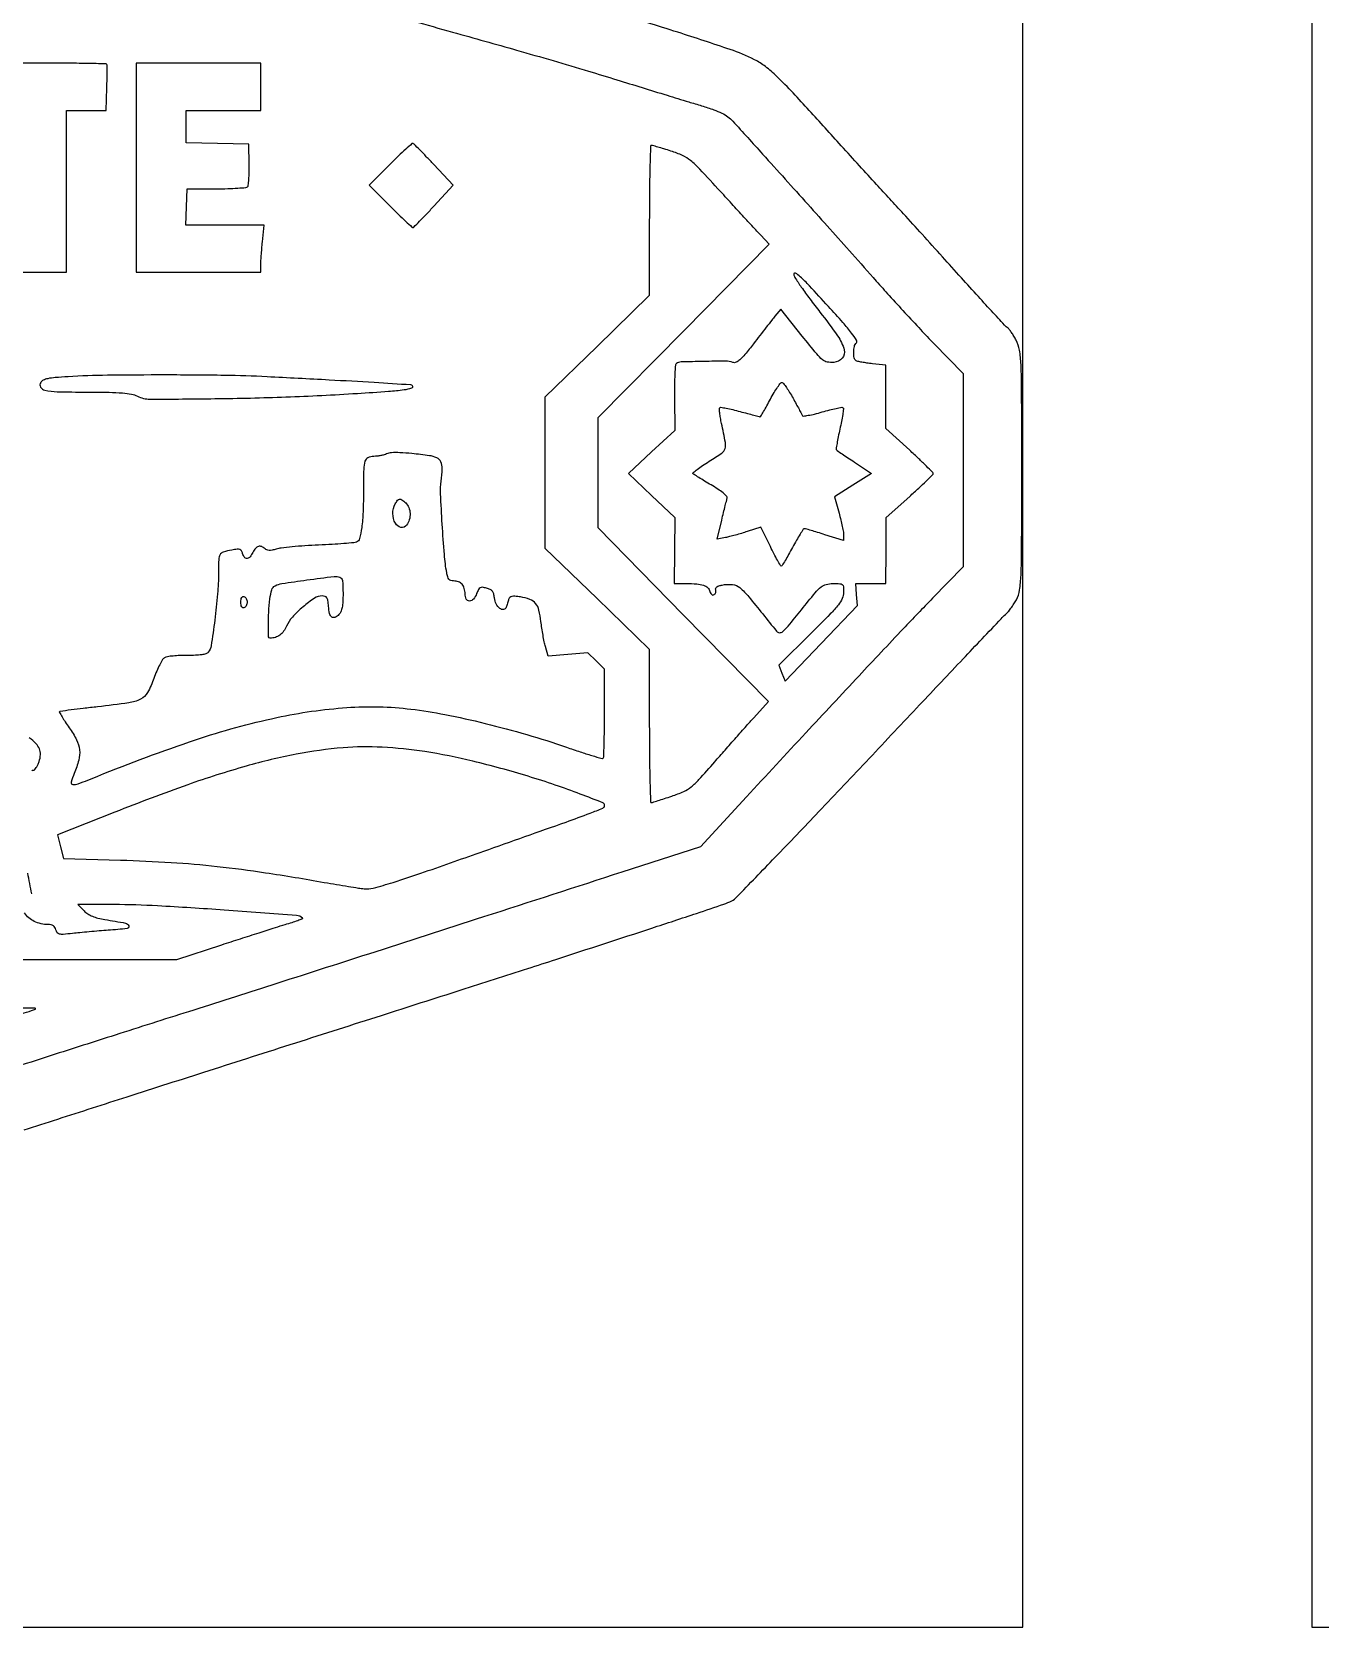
# Model space of a CAD drawing. Header units: millimetres. Extents: x 8 to 202, y 10 to 284.
# Drawn here: x 125.34 to 147.64, y 10 to 37.64 of the extents above; entities that cross this region are included whole.
import ezdxf

# ---------------------------------------------------------------- set-up
doc = ezdxf.new("R2010")
doc.units = ezdxf.units.MM
doc.layers.add('CUT', color=1, linetype='Continuous')
doc.layers.add('ENGRAVE', color=7, linetype='Continuous')

msp = doc.modelspace()

# ---------------------------------------------------------------- linework, layer by layer
at = {"layer": 'CUT'}
for points in [[(72.5, 10), (142.5, 10), (142.5, 50), (72.5, 50)], [(147.5, 10), (187.5, 10), (187.5, 50), (147.5, 50)]]:
    msp.add_lwpolyline(points, close=True, dxfattribs=at)
at = {"layer": 'ENGRAVE'}
for points in [[(124.983, 20.57, 0.000442), (125.334, 20.682, 0.024099), (125.399, 20.706, 0.81478), (125.396, 20.721, 0.000011), (120.227, 20.732, 0.000328)], [(128.542, 38.78, -0.000169), (130.704, 38.172, 0.000212)], [(131.272, 38.012, 0.000126), (131.948, 37.822, 0.000126), (132.623, 37.634, 0.000218), (133.184, 37.477, -0.001986), (133.731, 37.322, -0.001294), (134.362, 37.139, -0.001301), (134.977, 36.957, -0.002482), (135.47, 36.807, 0.000216), (135.904, 36.673, 0.00022), (136.336, 36.54, 0.000213), (136.712, 36.425, 0.000913), (136.936, 36.357, -0.010374), (137.148, 36.288, -0.030732), (137.288, 36.229, -0.04341), (137.39, 36.167, -0.05), (137.475, 36.091, -0.001565), (137.992, 35.52, -0.000473), (138.772, 34.652, -0.00043), (139.542, 33.793, -0.002296), (139.959, 33.321, 0.003898), (140.184, 33.069, 0.002331), (140.456, 32.772, 0.002334), (140.728, 32.479, 0.004052), (140.958, 32.238), (141.465, 31.716), (141.465, 30.042), (141.465, 28.368), (140.935, 27.825, 0.003961), (140.428, 27.297, 0.001179), (139.661, 26.482, 0.001091), (138.739, 25.494, 0.000782), (137.713, 24.385), (136.915, 23.521), (135.556, 23.08, -0.000182), (133.158, 22.303, -0.000318), (131.17, 21.661, -0.00038), (129.492, 21.122, -0.000599), (128.051, 20.662, 0.00037), (126.779, 20.257, 0.000561), (125.672, 19.902, 0.000369), (124.279, 19.452, 0.000076), (121.819, 18.656, -0.000572)], [(125.205, 18.614, -0.001116), (125.786, 18.802, -0.000157), (126.986, 19.188, -0.000179), (128.407, 19.643, -0.000152), (129.906, 20.123, 0.000113), (131.391, 20.598, 0.000141), (132.769, 21.039, 0.000113), (133.925, 21.41, 0.001107), (134.413, 21.568, 0.0002), (136.071, 22.109, 0.001531), (136.849, 22.366, 0.001784), (137.321, 22.526, 0.03702), (137.459, 22.584, 0.081257), (137.54, 22.645, 0.000465), (138.206, 23.334, 0.001965), (138.962, 24.124, 0.001246), (139.837, 25.05, -0.000339), (140.711, 25.978, -0.000533), (141.463, 26.774, -0.000124), (142.123, 27.471, -0.022025), (142.196, 27.542, 0.037469), (142.24, 27.587, 0.015885), (142.292, 27.653, 0.015612), (142.343, 27.728, 0.019718), (142.386, 27.8, 0.084974), (142.441, 27.966, 0.027924), (142.466, 28.223, 0.009643), (142.477, 28.697, 0.000657), (142.478, 30.043, 0.00063), (142.477, 31.411, 0.010074), (142.466, 31.874, 0.030891), (142.44, 32.124, 0.081326), (142.382, 32.294, 0.011898), (142.342, 32.365, 0.014516), (142.301, 32.429, 0.013062), (142.263, 32.481, 0.092361), (142.241, 32.502, -0.067664), (142.209, 32.528, -0.000511), (141.985, 32.771, -0.001897), (141.728, 33.051, -0.001215), (141.433, 33.378, 0.000549), (141.106, 33.741, 0.000444), (140.754, 34.13, 0.000449), (140.429, 34.487, 0.001163), (140.194, 34.745, -0.00055), (139.966, 34.993, -0.000249), (139.668, 35.319, -0.000247), (139.354, 35.664, -0.000338), (139.072, 35.974, 0.002045), (138.518, 36.579, 0.014076), (138.236, 36.867, 0.029019), (138.04, 37.036, 0.046472), (137.853, 37.154, 0.034575), (137.431, 37.331, 0.004709), (136.523, 37.631, 0.005466), (135.449, 37.962, 0.004873)], [(125.336, 24.837, -0.1566), (125.365, 24.846, 0.207161), (125.387, 24.856, 0.042642), (125.414, 24.89, 0.038285), (125.441, 24.938, 0.027858), (125.463, 24.995, 0.063261), (125.487, 25.117, 0.114654), (125.47, 25.216, 0.100167), (125.409, 25.308, 0.040555), (125.294, 25.404, -0.039523)], [(125.336, 22.703, 0.00415), (125.266, 23.063, 0.010244)], [(107.498, 21.568), (127.848, 21.568), (128.629, 21.823, -0.000752), (128.951, 21.927, -0.000755), (129.273, 22.03, -0.000736), (129.554, 22.12, -0.003026), (129.725, 22.173, 0.005157), (129.845, 22.21, 0.008982), (129.943, 22.244, 0.003653), (130.024, 22.274, 0.543408), (130.026, 22.282, 0.179582), (129.921, 22.33, 0.000782), (128.668, 22.422, 0.004058), (127.515, 22.495, 0.013652), (126.759, 22.517), (126.134, 22.517), (126.243, 22.408, 0.054898), (126.307, 22.357, 0.042964), (126.385, 22.316, 0.036464), (126.483, 22.284, 0.02179), (126.602, 22.259, -0.006347), (126.961, 22.196, -0.276589), (127.016, 22.147, -0.473235), (126.987, 22.102, -0.008418), (126.661, 22.072, 0.002154), (126.505, 22.06, 0.001558), (126.332, 22.045, 0.001574), (126.168, 22.03, 0.00343), (126.042, 22.017, -0.007479), (125.882, 22.002, -0.073847), (125.815, 22.007, -0.181635), (125.778, 22.031, -0.095337), (125.754, 22.08, 0.074018), (125.737, 22.121, 0.105527), (125.71, 22.15, 0.096474), (125.671, 22.166, 0.053609), (125.62, 22.172, -0.110712), (125.379, 22.226, -0.14214), (125.21, 22.375, -0.231323)]]:
    msp.add_lwpolyline(points, format="xyb", dxfattribs=at)
for points in [[(124.385, 36.685), (124.385, 36.275), (124.73, 36.275), (125.075, 36.275), (125.075, 34.874), (125.075, 33.472), (125.507, 33.472), (125.938, 33.472), (125.938, 34.874), (125.938, 36.275), (126.28, 36.275), (126.622, 36.275), (126.636, 36.667, 0.00443), (126.64, 36.819, 0.006915), (126.64, 36.949, 0.002563), (126.639, 37.061, 0.195038), (126.632, 37.077, 0.193082), (126.614, 37.084, 0.000339), (126.292, 37.09, 0.002431), (125.928, 37.094, 0.001494), (125.5, 37.095), (124.385, 37.095)], [(127.146, 35.283), (127.146, 33.472), (128.224, 33.472), (129.302, 33.472), (129.303, 33.591, -0.013063), (129.304, 33.655, -0.003229), (129.311, 33.76, -0.003302), (129.32, 33.88, -0.003302), (129.33, 34), (129.358, 34.291), (128.681, 34.291), (128.005, 34.291), (128.017, 34.604), (128.03, 34.917), (128.535, 34.919, 0.005957), (128.731, 34.922, 0.009015), (128.902, 34.93, 0.004443), (129.045, 34.941, 0.177636), (129.073, 34.954, 0.1719), (129.086, 34.98, 0.008141), (129.095, 35.081, 0.012588), (129.1, 35.202, 0.008651), (129.101, 35.34), (129.096, 35.693), (128.552, 35.705), (128.008, 35.717), (128.008, 35.996), (128.008, 36.275), (128.655, 36.275), (129.302, 36.275), (129.302, 36.685), (129.302, 37.095), (128.224, 37.095), (127.146, 37.095)], [(131.545, 35.348), (131.18, 34.982), (131.545, 34.615, 0.003372), (131.687, 34.474, 0.005327), (131.81, 34.356, 0.001593), (131.919, 34.255, 0.188909), (131.936, 34.248, 0.199412), (131.953, 34.255, 0.001799), (132.053, 34.356, 0.005787), (132.167, 34.475, 0.003663), (132.297, 34.616), (132.631, 34.983), (132.298, 35.338, 0.002382), (132.168, 35.475, 0.003662), (132.055, 35.592, 0.001258), (131.956, 35.692, 0.101701), (131.938, 35.704, 0.284527), (131.919, 35.701, 0.002698), (131.811, 35.604, 0.007915), (131.687, 35.488, 0.004915)], [(136.03, 34.37), (136.03, 33.069), (135.125, 32.188), (134.219, 31.308), (134.219, 30), (134.219, 28.693), (135.125, 27.818), (136.03, 26.943), (136.03, 25.614, 0.002271), (136.033, 25.104, 0.003787), (136.04, 24.676, 0.000577), (136.05, 24.298, 0.406461), (136.063, 24.285, 0.073603), (136.085, 24.289, 0.002048), (136.181, 24.318, 0.004161), (136.292, 24.354, 0.002841), (136.419, 24.396, 0.021767), (136.625, 24.477, 0.064204), (136.755, 24.556, 0.040488), (136.89, 24.683, 0.004856), (137.162, 24.989, -0.001033), (137.341, 25.194, -0.000852), (137.533, 25.413, -0.00086), (137.71, 25.612, -0.002299), (137.837, 25.754), (138.093, 26.037), (136.618, 27.54), (135.143, 29.043), (135.144, 30.001), (135.146, 30.958), (136.626, 32.459), (138.105, 33.959), (137.959, 34.115, -0.002786), (137.872, 34.208, -0.000395), (137.694, 34.401, -0.00045), (137.484, 34.63, -0.000383), (137.262, 34.872, 0.003184), (136.902, 35.261, 0.033334), (136.743, 35.409, 0.065084), (136.605, 35.495, 0.028835), (136.404, 35.572, 0.002668), (136.283, 35.61, 0.003873), (136.176, 35.642, 0.001991), (136.086, 35.668, 0.064317), (136.063, 35.671, 0.411449), (136.05, 35.658, 0.000608), (136.04, 35.289, 0.003887), (136.033, 34.869, 0.00233)], [(138.532, 33.439, 0.145768), (138.548, 33.384, 0.006228), (138.662, 33.214, 0.010003), (138.808, 33.012, 0.006361), (138.985, 32.782, -0.01521), (139.29, 32.372, -0.085761), (139.405, 32.126, -0.258094), (139.371, 31.985, -0.184994), (139.223, 31.912, -0.072036), (139.111, 31.917, -0.126271), (139.028, 31.957, -0.047285), (138.928, 32.057, -0.003352), (138.679, 32.365), (138.305, 32.834), (138.206, 32.711, 0.003495), (138.151, 32.642, 0.000736), (138.055, 32.52, 0.000771), (137.945, 32.379, 0.000731), (137.834, 32.235, -0.006937), (137.686, 32.049, -0.037589), (137.597, 31.955, -0.079654), (137.532, 31.913, -0.186053), (137.475, 31.91, 0.079067), (137.349, 31.931, 0.004955), (136.97, 31.928, 0.003472), (136.581, 31.918, 0.131319), (136.498, 31.893, 0.239881), (136.482, 31.867, 0.00488), (136.471, 31.709, 0.010379), (136.465, 31.52, 0.006653), (136.465, 31.301), (136.471, 30.733), (136.069, 30.36), (135.667, 29.987), (136.069, 29.606), (136.472, 29.224), (136.465, 28.652), (136.458, 28.081), (136.665, 28.08, -0.017838), (136.851, 28.073, -0.061179), (136.969, 28.049, -0.105249), (137.042, 28.007, -0.14525), (137.08, 27.943, 0.054799), (137.093, 27.91, 0.107782), (137.11, 27.889, 0.152728), (137.131, 27.881, 0.154696), (137.152, 27.887, 0.095955), (137.169, 27.902, 0.080928), (137.18, 27.924, 0.079951), (137.184, 27.949, 0.089954), (137.18, 27.972, -0.198378), (137.18, 27.998, -0.129486), (137.198, 28.02, -0.077898), (137.235, 28.04, -0.032618), (137.29, 28.054, -0.073735), (137.469, 28.063, -0.152954), (137.597, 28.009, -0.046255), (137.752, 27.85, -0.002085), (138.232, 27.255, 0.218219), (138.283, 27.228, 0.189365), (138.341, 27.249, 0.042783), (138.432, 27.342, 0.002982), (138.663, 27.626, -0.00383), (138.902, 27.918, -0.046583), (139.004, 28.021, -0.111426), (139.092, 28.065, -0.061532), (139.211, 28.08, -0.013677), (139.329, 28.077, -0.161124), (139.371, 28.061, -0.199668), (139.39, 28.024, -0.022798), (139.395, 27.929, -0.105707), (139.372, 27.823, -0.062713), (139.305, 27.712, -0.026734), (139.163, 27.552, -0.003291), (138.832, 27.221), (138.27, 26.666), (138.327, 26.526), (138.384, 26.386), (139.008, 27.043), (139.632, 27.699), (139.617, 27.89), (139.603, 28.081), (139.865, 28.081), (140.128, 28.081), (140.13, 28.652), (140.132, 29.224), (140.539, 29.59, 0.003503), (140.695, 29.733, 0.005539), (140.827, 29.857, 0.001675), (140.939, 29.967, 0.1958), (140.947, 29.985, 0.204245), (140.939, 30.003, 0.001684), (140.827, 30.115, 0.005637), (140.695, 30.243, 0.003556), (140.538, 30.389), (140.128, 30.765), (140.128, 31.315), (140.128, 31.864), (139.892, 31.888, -0.008782), (139.798, 31.9, -0.011107), (139.712, 31.914, -0.009291), (139.641, 31.928, -0.083698), (139.611, 31.94, -0.208021), (139.578, 31.989, -0.052087), (139.569, 32.087, -0.052243), (139.58, 32.189, -0.142271), (139.615, 32.252, 0.355009), (139.62, 32.296, 0.01924), (139.532, 32.42, 0.016907), (139.383, 32.601, 0.004331), (139.13, 32.882, 0.002233), (138.801, 33.238, 0.017699), (138.643, 33.396, 0.058159), (138.561, 33.456, 0.57538)], [(125.964, 31.663, 0.006787), (125.743, 31.647, 0.030353), (125.614, 31.629, 0.054751), (125.535, 31.603, 0.147662), (125.491, 31.565, 0.276578), (125.489, 31.482, 0.214268), (125.563, 31.428, 0.046547), (125.777, 31.403, 0.004846), (126.284, 31.397, -0.003734), (126.674, 31.393, -0.015449), (126.909, 31.382, -0.025074), (127.064, 31.362, -0.074542), (127.165, 31.327, 0.120484), (127.383, 31.274, 0.002511), (128.508, 31.283, 0.006213), (129.738, 31.313, 0.006114), (130.974, 31.374, 0.002484), (131.515, 31.41, 0.016453), (131.784, 31.439, 0.038427), (131.919, 31.468, 0.567627), (131.929, 31.506, 0.182695), (131.898, 31.521, 0.00028), (131.266, 31.56, 0.001868), (130.488, 31.605, 0.000727), (129.41, 31.661, 0.009151), (128.676, 31.686, 0.003517), (127.655, 31.693, 0.003451), (126.645, 31.687, 0.010695)], [(138.518, 31.291, -0.00237), (138.573, 31.19, -0.003217), (138.623, 31.098, -0.002153), (138.663, 31.021, -0.035759), (138.675, 30.994, 0.349556), (138.694, 30.982, 0.01441), (138.782, 30.994, 0.01939), (138.892, 31.017, 0.01135), (139.023, 31.052, -0.008598), (139.153, 31.089, -0.013247), (139.267, 31.115, -0.007582), (139.361, 31.133, -0.243731), (139.383, 31.126, -0.228742), (139.391, 31.104, -0.006989), (139.378, 31.006, -0.012475), (139.358, 30.889, -0.008149), (139.33, 30.755, 0.005497), (139.301, 30.621, 0.008737), (139.28, 30.506, 0.003393), (139.264, 30.409, 0.260393), (139.269, 30.394, 0.027608), (139.283, 30.384, 0.000414), (139.368, 30.326, 0.00112), (139.467, 30.26, 0.00074), (139.581, 30.184), (139.875, 29.989), (139.555, 29.786), (139.236, 29.584), (139.315, 29.297, -0.007593), (139.346, 29.18, -0.008476), (139.371, 29.067, -0.007919), (139.39, 28.97, -0.043664), (139.395, 28.916), (139.395, 28.823), (139.07, 28.926, 0.002567), (138.943, 28.966, 0.003773), (138.831, 28.999, 0.001808), (138.735, 29.027, 0.068832), (138.713, 29.03, 0.252203), (138.696, 29.02, 0.005287), (138.641, 28.935, 0.01097), (138.578, 28.83, 0.007005), (138.51, 28.706, -0.005304), (138.442, 28.583, -0.008424), (138.382, 28.478, -0.003198), (138.328, 28.391, -0.254845), (138.314, 28.383, -0.272503), (138.301, 28.391, -0.003192), (138.249, 28.482, -0.008555), (138.191, 28.591, -0.005351), (138.126, 28.72), (137.961, 29.058), (137.727, 28.981, -0.006794), (137.627, 28.949, -0.005627), (137.52, 28.918, -0.005686), (137.421, 28.892, -0.015197), (137.349, 28.876), (137.205, 28.849), (137.284, 29.18, -0.001369), (137.315, 29.311, -0.001834), (137.345, 29.429, -0.001267), (137.37, 29.528, -0.019211), (137.38, 29.561, 0.293775), (137.373, 29.589, 0.018236), (137.306, 29.649, 0.022325), (137.214, 29.716, 0.014264), (137.103, 29.787, -0.002132), (136.988, 29.856, -0.003119), (136.888, 29.917, -0.001519), (136.804, 29.971, -0.055341), (136.786, 29.985, -0.446276), (136.787, 30, -0.007766), (136.86, 30.057, -0.013898), (136.953, 30.123, -0.008125), (137.068, 30.198, 0.012916), (137.284, 30.34, 0.163555), (137.341, 30.418, 0.125922), (137.348, 30.521, 0.006485), (137.28, 30.853, -0.01052), (137.261, 30.95, -0.015657), (137.249, 31.036, -0.010672), (137.243, 31.106, -0.21638), (137.25, 31.126, -0.240038), (137.27, 31.133, -0.006957), (137.363, 31.117, -0.012588), (137.474, 31.093, -0.008164), (137.602, 31.06, 0.001363), (137.729, 31.026, 0.002101), (137.838, 30.997, 0.000662), (137.934, 30.972, 0.062897), (137.948, 30.97, 0.263448), (137.959, 30.977, 0.002363), (138.008, 31.06, 0.007257), (138.064, 31.158, 0.004527), (138.126, 31.274, -0.012784), (138.19, 31.389, -0.02036), (138.252, 31.484, -0.015422), (138.306, 31.555, -0.313306), (138.33, 31.562, -0.151735), (138.355, 31.545, -0.010477), (138.404, 31.477, -0.01416), (138.46, 31.39, -0.010137)], [(131.48, 30.326, -0.041775), (131.438, 30.31, -0.018469), (131.379, 30.297, -0.018129), (131.316, 30.287, -0.023257), (131.257, 30.283, 0.10875), (131.157, 30.259, 0.209103), (131.105, 30.197, 0.067824), (131.084, 30.063, 0.005115), (131.08, 29.693, -0.00979), (131.073, 29.321, -0.024059), (131.049, 29.048, -0.027253), (131.013, 28.858, -0.244845), (130.958, 28.797, -0.069942), (130.913, 28.786, -0.002628), (130.741, 28.772, -0.004701), (130.536, 28.758, -0.003286), (130.304, 28.746, 0.005775), (130.067, 28.733, 0.006896), (129.844, 28.715, 0.00603), (129.656, 28.695, 0.044163), (129.568, 28.676, -0.023232), (129.499, 28.658, -0.055814), (129.446, 28.654, -0.078887), (129.406, 28.661, -0.113114), (129.376, 28.68, 0.097392), (129.318, 28.719, 0.170216), (129.261, 28.722, 0.148469), (129.209, 28.689, 0.069199), (129.165, 28.62, -0.064795), (129.118, 28.544, -0.197025), (129.066, 28.516, -0.260624), (129.019, 28.536, -0.10072), (128.987, 28.601, 0.072805), (128.968, 28.647, 0.182117), (128.939, 28.669, 0.104673), (128.892, 28.674, 0.016308), (128.799, 28.66, 0.02646), (128.652, 28.625, 0.193908), (128.596, 28.581, 0.122473), (128.573, 28.501, 0.008184), (128.569, 28.259, -0.021556), (128.554, 27.9, -0.010571), (128.505, 27.446, -0.005463), (128.442, 27.001, -0.136433), (128.392, 26.889, -0.145892), (128.353, 26.863, -0.037353), (128.279, 26.846, -0.028258), (128.173, 26.837, -0.011633), (128.028, 26.835, 0.012534), (127.902, 26.833, 0.014991), (127.783, 26.824, 0.013777), (127.684, 26.812, 0.089056), (127.637, 26.795, 0.127459), (127.601, 26.761, 0.018415), (127.551, 26.673, 0.019883), (127.499, 26.561, 0.01583), (127.451, 26.437, -0.041635), (127.342, 26.193, -0.150765), (127.221, 26.076, -0.082322), (127.016, 26.012, -0.007353), (126.477, 25.944, 0.00172), (126.228, 25.915, 0.002764), (126.016, 25.889, 0.000514), (125.829, 25.865, 0.15643), (125.816, 25.858, 0.353203), (125.814, 25.847, 0.003594), (125.86, 25.771, 0.009481), (125.916, 25.683, 0.005773), (125.986, 25.582, -0.037104), (126.112, 25.372, -0.089873), (126.163, 25.199, -0.090437), (126.15, 25.02, -0.037902), (126.072, 24.791, 0.032441), (126.018, 24.639, 0.461919), (126.046, 24.597, 0.121773), (126.138, 24.608, 0.004085), (126.48, 24.744, -0.01518), (128.172, 25.372, -0.028605), (129.577, 25.758, -0.03499), (130.794, 25.931, -0.047332), (131.903, 25.904, -0.01926), (132.491, 25.811, -0.011315), (133.186, 25.657, -0.010955), (133.911, 25.463, -0.012549), (134.595, 25.244, 0.004167), (134.832, 25.164, 0.00672), (135.035, 25.1, 0.001999), (135.211, 25.048, 0.273652), (135.231, 25.053, 0.190228), (135.241, 25.075, 0.001121), (135.247, 25.293, 0.004453), (135.253, 25.543, 0.002793), (135.254, 25.837), (135.254, 26.597), (135.108, 26.739), (134.963, 26.88), (134.621, 26.85), (134.279, 26.82), (134.231, 26.987, -0.018495), (134.21, 27.069, -0.007515), (134.189, 27.183, -0.007424), (134.169, 27.306, -0.009382), (134.154, 27.42, 0.033121), (134.119, 27.618, 0.11398), (134.061, 27.734, 0.130554), (133.962, 27.804, 0.049574), (133.798, 27.847, 0.015474), (133.703, 27.859, 0.074039), (133.648, 27.856, 0.142631), (133.615, 27.839, 0.124982), (133.594, 27.806, 0.00024), (133.584, 27.774, 0.000147), (133.572, 27.737, 0.000147), (133.561, 27.7, 0.000261), (133.551, 27.669, -0.28442), (133.507, 27.631, -0.210073), (133.442, 27.648, -0.11003), (133.378, 27.726, -0.091214), (133.348, 27.83, 0.039352), (133.336, 27.901, 0.105947), (133.313, 27.946, 0.111999), (133.274, 27.977, 0.046948), (133.212, 28, 0.033354), (133.141, 28.014, 0.158566), (133.101, 28.006, 0.149293), (133.072, 27.976, 0.028518), (133.04, 27.906, -0.082435), (132.985, 27.81, -0.215856), (132.916, 27.776, -0.292248), (132.86, 27.809, -0.116517), (132.839, 27.9, 0.066737), (132.826, 27.995, 0.114618), (132.788, 28.066, 0.124798), (132.725, 28.109, 0.088011), (132.641, 28.124, -0.080104), (132.594, 28.131, -0.137671), (132.561, 28.153, -0.10151), (132.539, 28.195, -0.031395), (132.522, 28.264, -0.022686), (132.481, 28.583, -0.005616), (132.443, 29.108, -0.004381), (132.416, 29.634, -0.043726), (132.426, 29.854, 0.025128), (132.443, 30.068, 0.117213), (132.419, 30.189, 0.177502), (132.349, 30.258, 0.076344), (132.221, 30.295, 0.005549), (131.919, 30.331, 0.016175), (131.71, 30.346, 0.021446), (131.563, 30.346, 0.096245)], [(131.811, 29.476, -0.114765), (131.865, 29.398, -0.083871), (131.887, 29.295, -0.080303), (131.874, 29.186, -0.090667), (131.828, 29.092, -0.287286), (131.728, 29.053, -0.226233), (131.633, 29.123, -0.121241), (131.589, 29.292, -0.126338), (131.63, 29.459, -0.035521), (131.671, 29.523, -0.214295), (131.704, 29.542, -0.183786), (131.744, 29.531, -0.02538)], [(130.726, 27.911, -0.012603), (130.722, 27.766, -0.034142), (130.71, 27.664, -0.049422), (130.688, 27.592, -0.100574), (130.656, 27.543, -0.086701), (130.586, 27.493, -0.28392), (130.531, 27.5, -0.172826), (130.493, 27.56, -0.036413), (130.475, 27.685, 0.017017), (130.464, 27.785, 0.104957), (130.447, 27.833, 0.180656), (130.416, 27.857, 0.074125), (130.362, 27.865, 0.148406), (130.232, 27.826, 0.028806), (130.034, 27.676, 0.031307), (129.849, 27.497, 0.081576), (129.748, 27.343, -0.051933), (129.696, 27.252, -0.077657), (129.631, 27.186, -0.083708), (129.554, 27.147, -0.071491), (129.464, 27.132, -0.407839), (129.438, 27.157, -0.008417), (129.433, 27.355, -0.01632), (129.439, 27.581, -0.015155), (129.46, 27.812, -0.041024), (129.493, 27.973, -0.205762), (129.55, 28.042, -0.081956), (129.668, 28.08, -0.003543), (130.1, 28.142, -0.002781), (130.571, 28.203, -0.119598), (130.671, 28.191, -0.29165), (130.716, 28.131, -0.020678)], [(129.065, 27.757, -0.063462), (129.061, 27.726, -0.063483), (129.049, 27.696, -0.069477), (129.032, 27.673, -0.116646), (129.011, 27.66, -0.186684), (128.989, 27.661, -0.16323), (128.971, 27.677, -0.092267), (128.961, 27.709, -0.034783), (128.957, 27.757, -0.034783), (128.961, 27.805, -0.092267), (128.971, 27.837, -0.16323), (128.989, 27.853, -0.186684), (129.011, 27.854, -0.116646), (129.032, 27.842, -0.069477), (129.049, 27.818, -0.063483), (129.061, 27.789, -0.063462)], [(130.726, 25.234, 0.027294), (129.916, 25.123, 0.02101), (129.048, 24.916, 0.01701), (128.036, 24.593, 0.008451), (126.775, 24.118), (125.779, 23.724), (125.831, 23.519), (125.883, 23.315), (126.87, 23.288, -0.008643), (127.75, 23.248, -0.011561), (128.547, 23.18, -0.010696), (129.386, 23.07, -0.005981), (130.402, 22.903, 0.001718), (130.613, 22.866, 0.001863), (130.818, 22.832, 0.001751), (130.994, 22.804, 0.009088), (131.092, 22.791, 0.095036), (131.249, 22.802, 0.010887), (131.592, 22.902, 0.007529), (132.139, 23.083, 0.001319), (133.162, 23.443, 0.000242), (134.588, 23.948, 0.005231), (135.006, 24.102, 0.009741), (135.223, 24.189, 0.301007), (135.254, 24.236, 0.3076), (135.222, 24.282, 0.003202), (134.835, 24.433, 0.009444), (134.4, 24.589, 0.007851), (133.932, 24.74, 0.013778), (132.976, 25.002, 0.021764), (132.143, 25.168, 0.025125), (131.401, 25.244, 0.033687)]]:
    msp.add_lwpolyline(points, format="xyb", close=True, dxfattribs=at)

doc.saveas('drawing.dxf')
